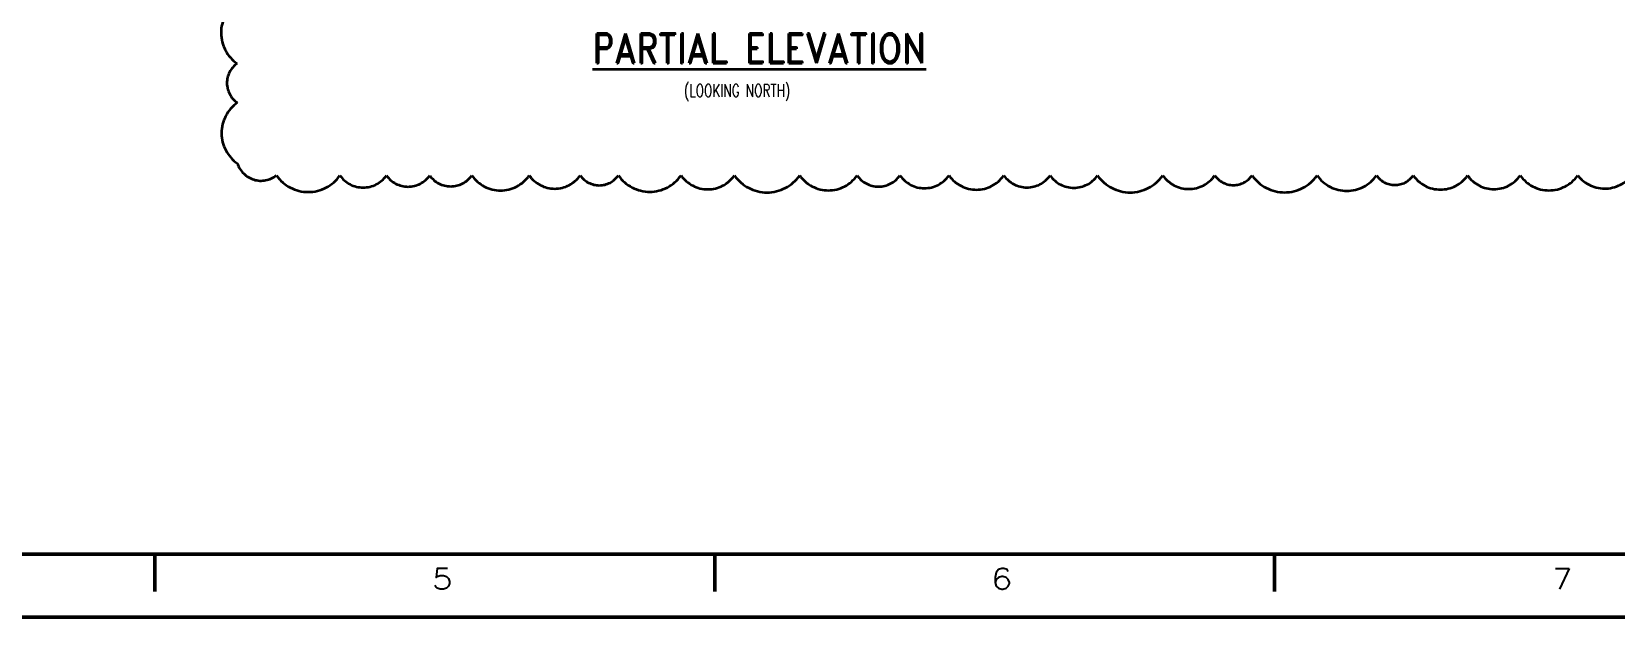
# Model space of a CAD drawing. Header units: inches. Extents: x 0 to 1408, y 0 to 1088.
# Drawn here: x 666.5 to 1147.6, y 0 to 177.7 of the extents above; entities that cross this region are included whole.
import ezdxf
from ezdxf.enums import TextEntityAlignment as Align

# ---------------------------------------------------------------- set-up
doc = ezdxf.new("R2010")
doc.units = ezdxf.units.IN
doc.header["$LTSCALE"] = 32
doc.header["$MEASUREMENT"] = 0
doc.linetypes.add('CENTER2', pattern=[1.125, 0.75, -0.125, 0.125, -0.125])
for name, color, linetype, lineweight in [('AM_6', 140, 'Continuous', 35), ('AM_BOR', 255, 'Continuous', 50), ('Equipment-AM_0', 7, 'Continuous', 50)]:
    doc.layers.add(name, color=color, linetype=linetype, lineweight=lineweight)
doc.styles.add('ROMAND', font='romand')
doc.styles.add('simplex', font='simplex.shx', dxfattribs={"width": 0.75})
doc.styles.get("Standard").update_dxf_attribs({"font": 'ROMANS.SHX', "width": 0.7})

# ---------------------------------------------------------------- blocks, each defined once
blk = doc.blocks.new('PE_FR_E')
at = {"layer": 'AM_BOR'}
for p, q in [((558.75, 15.25), (558.75, 6.25)), ((693.75, 15.25), (693.75, 6.25)), ((828.75, 15.25), (828.75, 6.25))]:
    blk.add_line(p, q, dxfattribs=at)
at = {"layer": 'AM_BOR', "color": 9}
blk.add_lwpolyline([(0, 0), (1117.6, 0), (1117.6, 863.6), (0, 863.6)], close=True, dxfattribs=at)
at = {"layer": 'AM_BOR'}
blk.add_lwpolyline([(18.75, 15.25), (1098.85, 15.25), (1098.85, 848.35), (18.75, 848.35)], close=True, dxfattribs=at)
at = {"layer": 'AM_BOR', "style": 'simplex'}
for s, width, p in [('5', 1.157895, (628.08, 6.75)), ('6', 1.22807, (762.96, 6.75)), ('7', 1.105263, (898.16, 6.75))]:
    blk.add_text(s, height=5, dxfattribs=dict(at, width=width)).set_placement(p, align=Align.CENTER)
at = {"layer": 'AM_BOR', "width": 0.9, "flags": 9}
blk.add_attdef('PENSTYLE', text='', height=1, dxfattribs=at).set_placement((1116.99, 0.33), align=Align.BOTTOM_RIGHT)

msp = doc.modelspace()

# ---------------------------------------------------------------- linework, layer by layer
at = {"layer": 'AM_6', "linetype": 'CENTER2'}
msp.add_lwpolyline([(728.844399, 186.619458, 0.52056705), (728.921242, 168.097934, 0.52056705), (728.970615, 156.197344, 0.52056705), (729.047215, 137.734415, 0.52056705), (740.883452, 134.126165, 0.52056705), (760.196481, 134.126165, 0.52056705), (774.285656, 134.126165, 0.52056705), (787.436997, 134.126165, 0.52056705), (800.216623, 134.126165, 0.52056705), (817.70617, 134.126165, 0.52056705), (833.166542, 134.126165, 0.52056705), (844.756251, 134.126165, 0.52056705), (863.804684, 134.126165, 0.52056705), (880.02222, 134.126165, 0.52056705), (899.843992, 134.126165, 0.52056705), (917.282268, 134.126165, 0.52056705), (930.288342, 134.126165, 0.52056705), (945.218607, 134.126165, 0.52056705), (961.849058, 134.126165, 0.52056705), (975.897338, 134.126165, 0.52056705), (990.326184, 134.126165, 0.52056705), (1010.140327, 134.126165, 0.52056705), (1025.931214, 134.126165, 0.52056705), (1037.254496, 134.126165, 0.52056705), (1057.016757, 134.126165, 0.52056705), (1075.078527, 134.126165, 0.52056705), (1086.217478, 134.126165, 0.52056705), (1102.72555, 134.126165, 0.52056705), (1118.733729, 134.126165, 0.52056705), (1136.192758, 134.126165, 0.52056705), (1153.216141, 135.036253, 0.52056705)], format="xyb", dxfattribs=at)

# ---------------------------------------------------------------- block references
at = {"layer": 'Equipment-AM_0', "lineweight": 0, "xscale": 1.25984251968512, "yscale": 1.25984251968512, "zscale": 1.25984251968512}
msp.add_blockref('PE_FR_E', (0, 0), dxfattribs=at)

# ---------------------------------------------------------------- texts
at = {"layer": 'AM_6', "style": 'ROMAND', "width": 0.864074}
msp.add_text('%%UPARTIAL ELEVATION', height=9, dxfattribs=at).set_placement((887.586991, 168.219512), align=Align.CENTER)
at = {"layer": 'AM_6', "color": 140, "insert": (864.697582, 161.795763), "char_height": 3.84, "attachment_point": 1}
msp.add_mtext_dynamic_manual_height_columns('(LOOKING NORTH)', width=67.20381983, gutter_width=19.2, heights=[0], dxfattribs=at)

doc.saveas('drawing.dxf')
